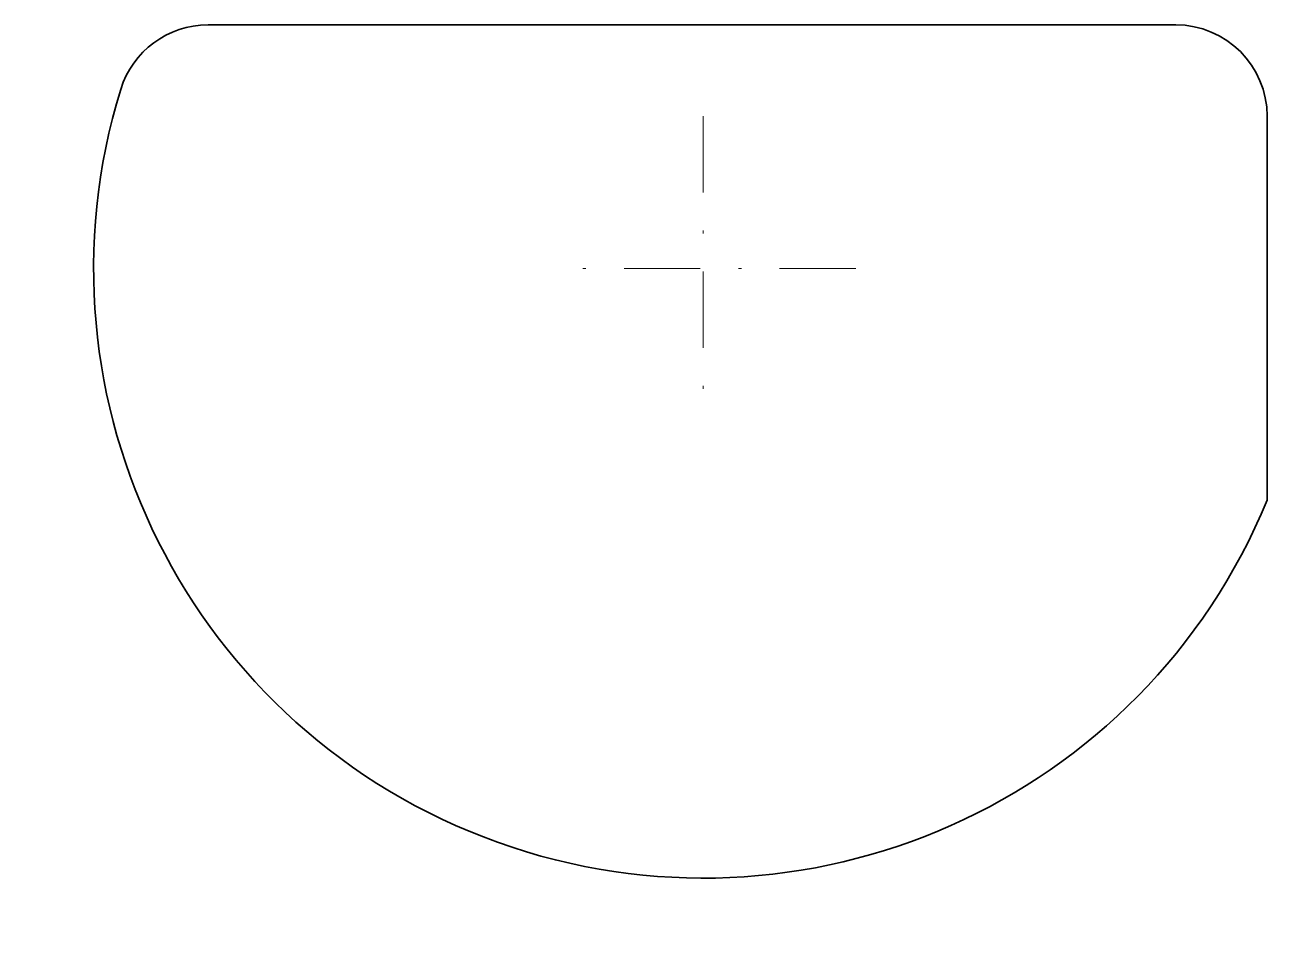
# Model space of a CAD drawing. Header units: millimetres. Extents: x -22.3 to 18.5, y -22.4 to 8.
import ezdxf

# ---------------------------------------------------------------- set-up
doc = ezdxf.new("R2010")
doc.units = ezdxf.units.MM
doc.header["$LTSCALE"] = 5
doc.linetypes.add('AUSGEZOGEN', pattern=[0])
doc.linetypes.add('DASHDOT', pattern=[1, 0.5, -0.25, 0, -0.25])
doc.layers.add('2', color=7, linetype='Continuous')

# ---------------------------------------------------------------- blocks, each defined once
blk = doc.blocks.new('Wange-1_15_nNn01')
at = {"layer": '2', "color": 7, "linetype": 'AUSGEZOGEN', "lineweight": 35}
for p, q in [((-16.248077, 8), (15.5, 8)), ((18.5, 5), (18.5, -7.599343))]:
    blk.add_line(p, q, dxfattribs=at)
for centre, radius, start, end in [((-16.248077, 5), 3, 90, 162.895365), ((15.5, 5), 3, 0, 90), ((0, 0), 20, 162.895365, 337.668355)]:
    blk.add_arc(centre, radius, start, end, dxfattribs=at)
blk = doc.blocks.new('BlockOfCenters_1_001_nNn02')
at = {"layer": '2', "color": 7, "linetype": 'DASHDOT', "lineweight": 18}
for points in [[(0, 5), (0, -5)], [(5, 0), (-5, 0)]]:
    blk.add_lwpolyline(points, dxfattribs=at)
blk = doc.blocks.new('BlockOfViews_1_001_nNn00')
for name in ['Wange-1_15_nNn01', 'BlockOfCenters_1_001_nNn02']:
    blk.add_blockref(name, (0, 0))

msp = doc.modelspace()

# ---------------------------------------------------------------- block references
msp.add_blockref('BlockOfViews_1_001_nNn00', (0, 0))

doc.saveas('drawing.dxf')
